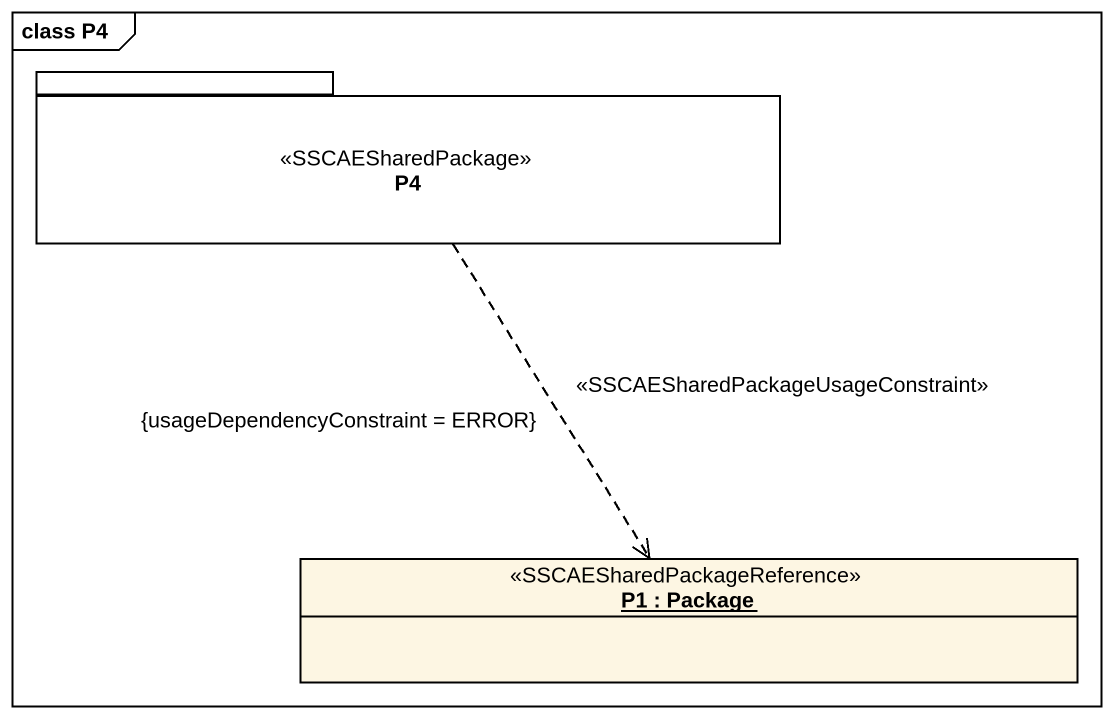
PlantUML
@startuml
mainframe class P4
hide circle
hide empty members
package P4 <<SSCAESharedPackage>> {
}
object "P1 : Package" as P1 <<SSCAESharedPackageReference>>
P4 ..> P1 : <<SSCAESharedPackageUsageConstraint>>\n{usageDependencyConstraint = ERROR}
@enduml
